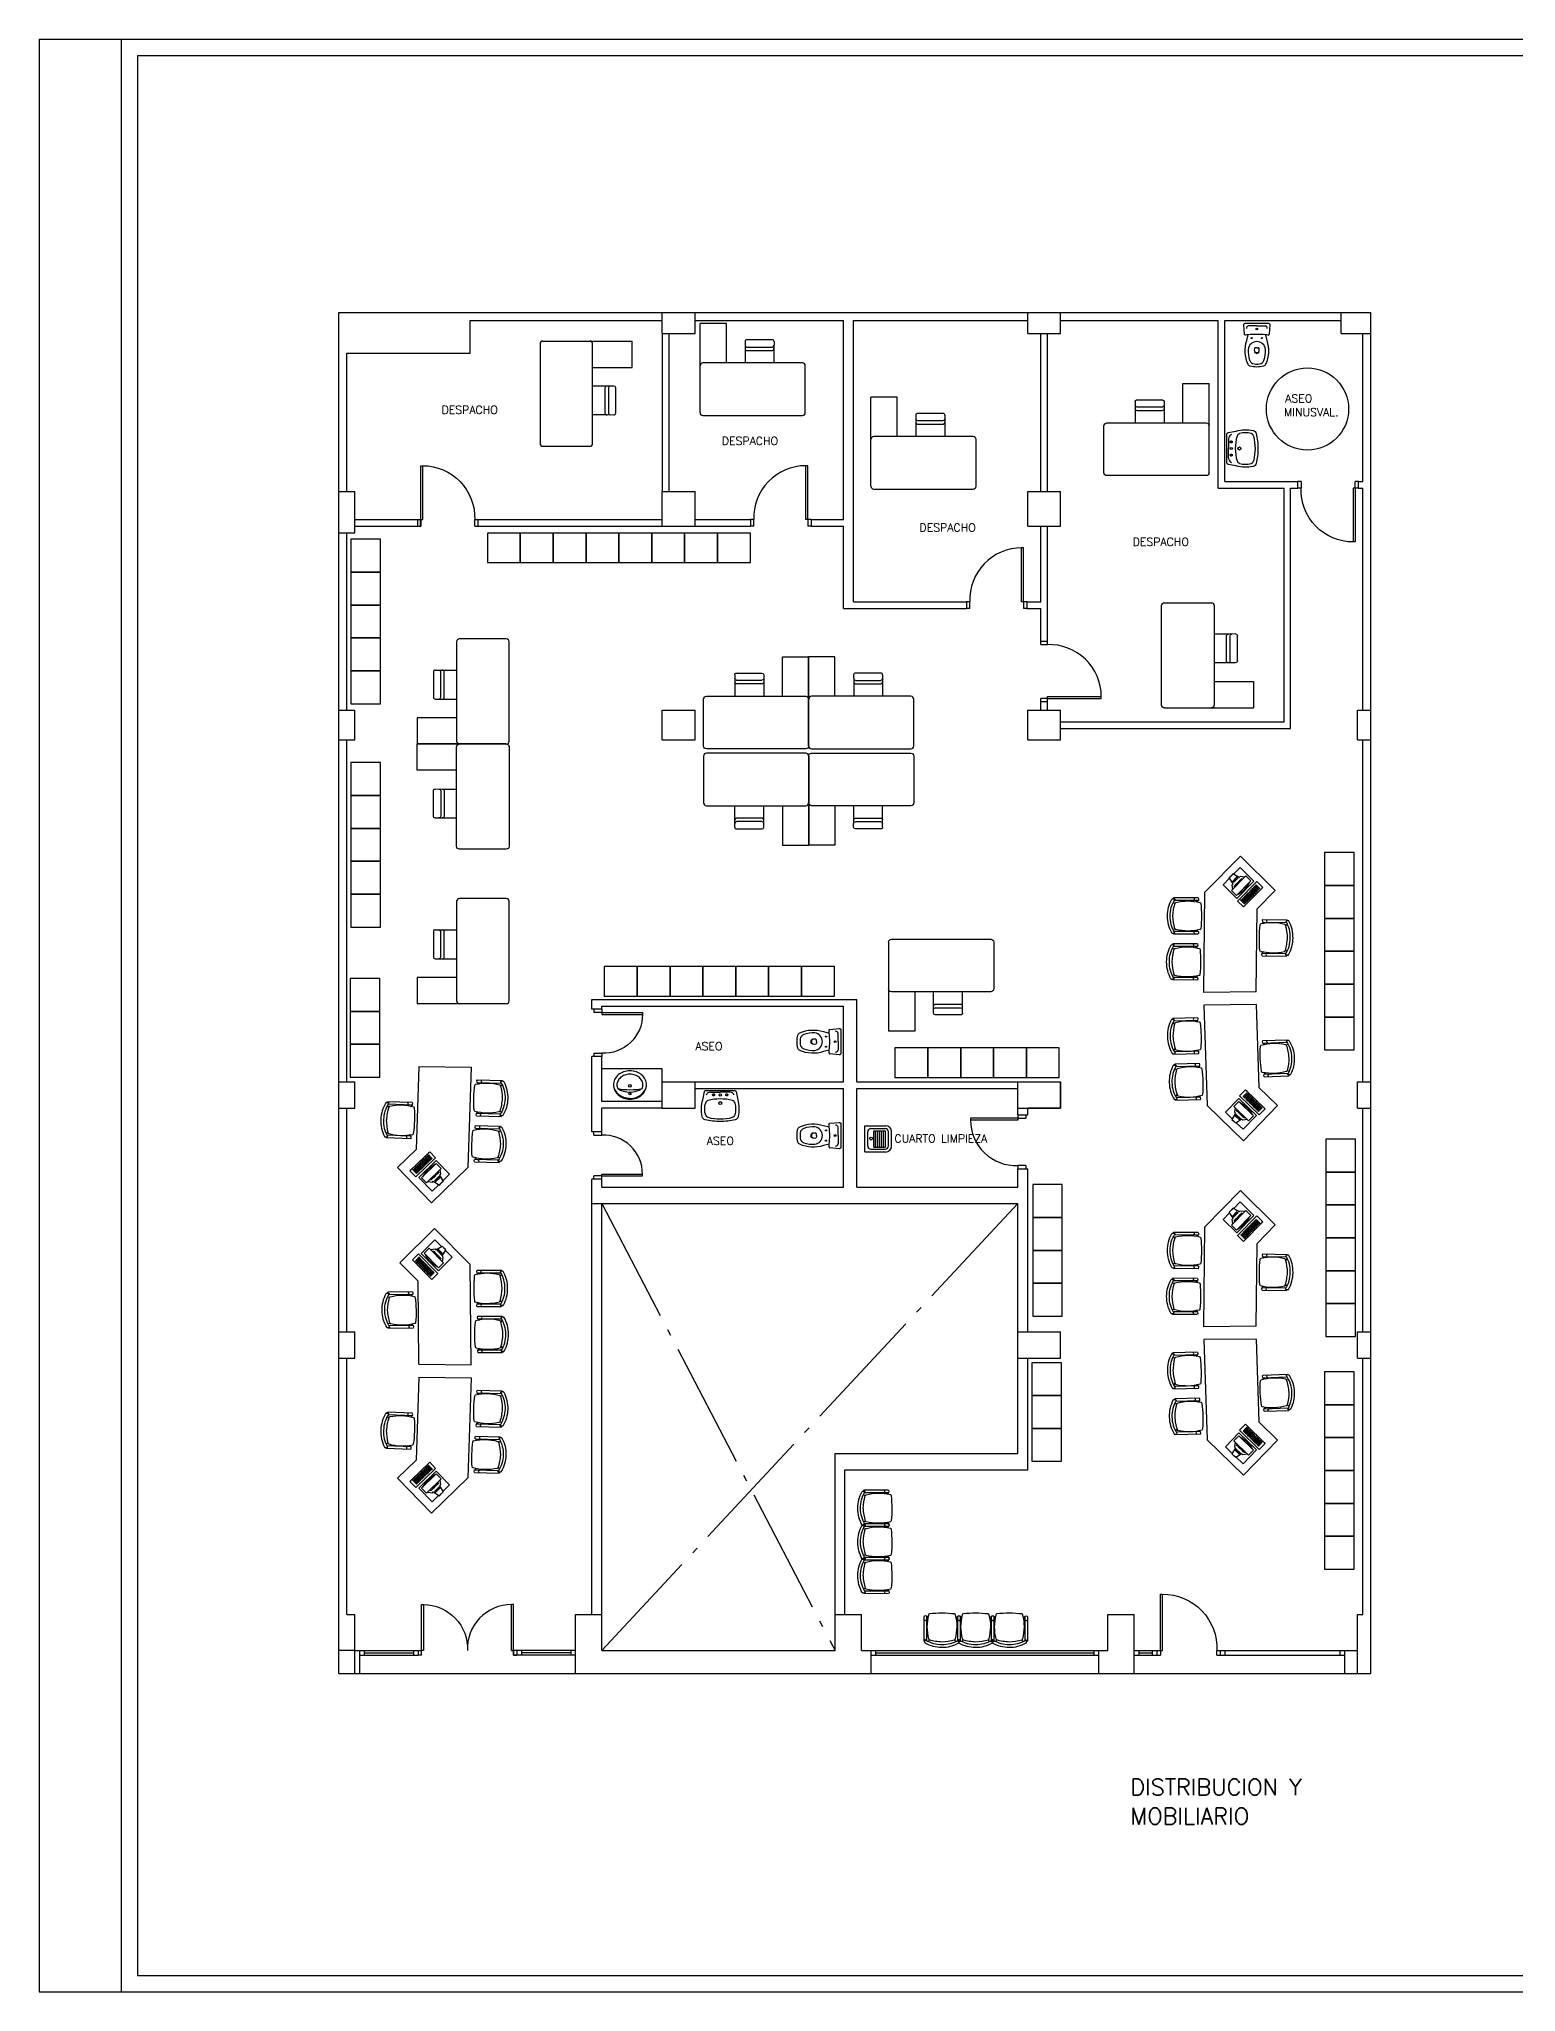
# Model space of a CAD drawing. Extents: x 131 to 495, y 66 to 228.
# Drawn here: x 131.38 to 153.85, y 65.85 to 95.55 of the extents above; entities that cross this region are included whole.
import ezdxf

# ---------------------------------------------------------------- set-up
doc = ezdxf.new("R2010")
doc.units = 0
doc.linetypes.add('ACAD_ISO04W100', pattern=[30.5, 24, -3, 0.5, -3])
doc.linetypes.add('PUNTOS', pattern=[0.25, 0, -0.25])
doc.layers.get('0').update_dxf_attribs({"linetype": 'CONTINUOUS'})
for name, color, linetype in [('2', 7, 'CONTINUOUS'), ('FORMATO', 7, 'CONTINUOUS'), ('MOB', 4, 'CONTINUOUS'), ('MOBI', 4, 'CONTINUOUS'), ('MOBILIARIO', 4, 'CONTINUOUS'), ('PLANTA', 5, 'CONTINUOUS'), ('SAN', 7, 'CONTINUOUS'), ('TEXTO', 3, 'CONTINUOUS')]:
    doc.layers.add(name, color=color, linetype=linetype)
doc.styles.add('ROMANS', font='romans')

# ---------------------------------------------------------------- blocks, each defined once
blk = doc.blocks.new('SILLA')
for p, q in [((-0.18, -0.046), (-0.182, -0.421)), ((-0.14, -0.046), (-0.142, -0.411)), ((0.331, -0.048), (0.329, -0.414)), ((0.371, -0.049), (0.369, -0.424)), ((-0.168, -0.421), (-0.182, -0.421)), ((-0.169, -0.439), (-0.168, -0.411)), ((0.355, -0.442), (0.355, -0.414)), ((0.355, -0.424), (0.369, -0.424))]:
    blk.add_line(p, q)
for centre, radius, start, end in [((0.083, -1.776), 1.778, 89.5959, 95.7756), ((0.087, -1.776), 1.778, 83.5471, 89.7268), ((-0.159, -0.076), 0.0371, 5.4954, 123.9079), ((-0.162, -0.126), 0.0203, 25.6878, 148.7833), ((0.596, -0.205), 0.73, 165.3137, 194.3743), ((-0.094, -0.024), 0.0175, 95.7699, 165.3079), ((0.285, -0.027), 0.0175, 14.0092, 83.5472), ((-0.406, -0.199), 0.73, 344.9484, 14.009), ((0.35, -0.08), 0.0371, 55.4127, 173.8274), ((0.352, -0.129), 0.0203, 30.5477, 153.6432), ((-0.16, -0.439), 0.00873, 179.6614, 239.8141), ((-0.16, -0.411), 0.00873, 58.1054, 179.6613), ((0.089, -0.011), 0.504, 239.814, 270.4084), ((0.091, -0.008), 0.466, 238.1059, 270.2336), ((-0.095, -0.382), 0.0175, 194.3816, 253.7482), ((-0.088, -0.424), 0.0238, 104.2486, 188.3008), ((0.134, 0.404), 0.836, 253.7414, 267.1817), ((0.062, 0.404), 0.836, 272.141, 285.5814), ((0.1, -0.008), 0.466, 269.0891, 301.2168), ((0.102, -0.011), 0.504, 268.9143, 299.5088), ((0.275, -0.426), 0.0238, 351.018, 75.0702), ((0.282, -0.384), 0.0175, 285.5815, 344.9481), ((0.346, -0.414), 0.00873, 359.6614, 121.2172), ((0.346, -0.442), 0.00873, 299.5087, 359.6614)]:
    blk.add_arc(centre, radius, start, end)
blk = doc.blocks.new('SILLAS')
at = {"layer": 'MOB'}
for p in [(-1.395, 0.049), (-0.883, 0.049), (-0.371, 0.049)]:
    blk.add_blockref('SILLA', p, dxfattribs=at)
blk = doc.blocks.new('MP1')
for p, q in [((-1.869, -0.315), (-0.772, 0.743)), ((-0.772, 0.743), (0, 0.743)), ((-0.498, 0.625), (-0.498, 0.332)), ((-0.355, 0.625), (-0.498, 0.625)), ((-0.379, 0.529), (-0.353, 0.635)), ((-0.353, 0.635), (-0.312, 0.635)), ((-0.272, 0.635), (-0.313, 0.635)), ((-0.246, 0.529), (-0.272, 0.635)), ((-0.127, 0.625), (-0.27, 0.625)), ((-0.127, 0.332), (-0.127, 0.625)), ((0, 0.743), (0, 0)), ((-0.498, 0.332), (-0.127, 0.332)), ((-0.156, 0.472), (-0.469, 0.472)), ((-0.469, 0.472), (-0.469, 0.365)), ((-0.469, 0.365), (-0.156, 0.365)), ((-0.443, 0.472), (-0.399, 0.529)), ((-0.399, 0.529), (-0.379, 0.529)), ((-0.394, 0.482), (-0.394, 0.497)), ((-0.386, 0.482), (-0.386, 0.497)), ((-0.378, 0.482), (-0.378, 0.497)), ((-0.37, 0.482), (-0.37, 0.497)), ((-0.363, 0.559), (-0.263, 0.559)), ((-0.363, 0.551), (-0.263, 0.551)), ((-0.363, 0.544), (-0.263, 0.544)), ((-0.363, 0.536), (-0.263, 0.536)), ((-0.362, 0.482), (-0.362, 0.497)), ((-0.354, 0.482), (-0.354, 0.497)), ((-0.346, 0.482), (-0.346, 0.497)), ((-0.338, 0.482), (-0.338, 0.497)), ((-0.33, 0.482), (-0.33, 0.497)), ((-0.322, 0.482), (-0.322, 0.497)), ((-0.314, 0.482), (-0.314, 0.497)), ((-0.306, 0.482), (-0.306, 0.497)), ((-0.299, 0.482), (-0.299, 0.497)), ((-0.291, 0.482), (-0.291, 0.497)), ((-0.283, 0.482), (-0.283, 0.497)), ((-0.275, 0.482), (-0.275, 0.497)), ((-0.267, 0.482), (-0.267, 0.497)), ((-0.259, 0.482), (-0.259, 0.497)), ((-0.251, 0.482), (-0.251, 0.497)), ((-0.226, 0.529), (-0.246, 0.529)), ((-0.243, 0.482), (-0.243, 0.497)), ((-0.235, 0.482), (-0.235, 0.497)), ((-0.182, 0.472), (-0.226, 0.529)), ((-0.156, 0.365), (-0.156, 0.472)), ((-1.304, -0.875), (-0.396, 0)), ((-0.52, 0.296), (-0.101, 0.296)), ((-0.52, 0.168), (-0.52, 0.296)), ((-0.101, 0.168), (-0.52, 0.168)), ((-0.486, 0.168), (-0.5, 0.168)), ((-0.475, 0.266), (-0.46, 0.266)), ((-0.475, 0.254), (-0.475, 0.266)), ((-0.46, 0.254), (-0.475, 0.254)), ((-0.475, 0.244), (-0.46, 0.244)), ((-0.475, 0.232), (-0.475, 0.244)), ((-0.46, 0.232), (-0.475, 0.232)), ((-0.475, 0.222), (-0.46, 0.222)), ((-0.475, 0.21), (-0.475, 0.222)), ((-0.46, 0.21), (-0.475, 0.21)), ((-0.475, 0.2), (-0.46, 0.2)), ((-0.475, 0.188), (-0.475, 0.2)), ((-0.46, 0.188), (-0.475, 0.188)), ((-0.451, 0.168), (-0.466, 0.168)), ((-0.46, 0.266), (-0.46, 0.254)), ((-0.46, 0.244), (-0.46, 0.232)), ((-0.46, 0.222), (-0.46, 0.21)), ((-0.46, 0.2), (-0.46, 0.188)), ((-0.451, 0.254), (-0.451, 0.266)), ((-0.451, 0.266), (-0.436, 0.266)), ((-0.436, 0.254), (-0.451, 0.254)), ((-0.451, 0.232), (-0.451, 0.244)), ((-0.451, 0.244), (-0.436, 0.244)), ((-0.436, 0.232), (-0.451, 0.232)), ((-0.451, 0.21), (-0.451, 0.222)), ((-0.451, 0.222), (-0.436, 0.222)), ((-0.436, 0.21), (-0.451, 0.21)), ((-0.451, 0.188), (-0.451, 0.2)), ((-0.451, 0.2), (-0.436, 0.2)), ((-0.436, 0.188), (-0.451, 0.188)), ((-0.436, 0.266), (-0.436, 0.254)), ((-0.436, 0.244), (-0.436, 0.232)), ((-0.436, 0.222), (-0.436, 0.21)), ((-0.436, 0.2), (-0.436, 0.188)), ((-0.416, 0.168), (-0.431, 0.168)), ((-0.426, 0.266), (-0.412, 0.266)), ((-0.426, 0.254), (-0.426, 0.266)), ((-0.412, 0.254), (-0.426, 0.254)), ((-0.426, 0.244), (-0.412, 0.244)), ((-0.426, 0.232), (-0.426, 0.244)), ((-0.412, 0.232), (-0.426, 0.232)), ((-0.426, 0.222), (-0.412, 0.222)), ((-0.426, 0.21), (-0.426, 0.222)), ((-0.412, 0.21), (-0.426, 0.21)), ((-0.426, 0.2), (-0.412, 0.2)), ((-0.426, 0.188), (-0.426, 0.2)), ((-0.412, 0.188), (-0.426, 0.188)), ((-0.412, 0.266), (-0.412, 0.254)), ((-0.412, 0.244), (-0.412, 0.232)), ((-0.412, 0.222), (-0.412, 0.21)), ((-0.412, 0.2), (-0.412, 0.188)), ((-0.402, 0.254), (-0.402, 0.266)), ((-0.402, 0.266), (-0.387, 0.266)), ((-0.387, 0.254), (-0.402, 0.254)), ((-0.402, 0.232), (-0.402, 0.244)), ((-0.402, 0.244), (-0.387, 0.244)), ((-0.387, 0.232), (-0.402, 0.232)), ((-0.402, 0.21), (-0.402, 0.222)), ((-0.402, 0.222), (-0.387, 0.222)), ((-0.387, 0.21), (-0.402, 0.21)), ((-0.402, 0.188), (-0.402, 0.2)), ((-0.402, 0.2), (-0.387, 0.2)), ((-0.387, 0.188), (-0.402, 0.188)), ((-0.381, 0.168), (-0.396, 0.168)), ((0, 0), (-0.396, 0)), ((-0.387, 0.266), (-0.387, 0.254)), ((-0.387, 0.244), (-0.387, 0.232)), ((-0.387, 0.222), (-0.387, 0.21)), ((-0.387, 0.2), (-0.387, 0.188)), ((-0.378, 0.254), (-0.378, 0.266)), ((-0.378, 0.266), (-0.363, 0.266)), ((-0.363, 0.254), (-0.378, 0.254)), ((-0.378, 0.232), (-0.378, 0.244)), ((-0.378, 0.244), (-0.363, 0.244)), ((-0.363, 0.232), (-0.378, 0.232)), ((-0.378, 0.21), (-0.378, 0.222)), ((-0.378, 0.222), (-0.363, 0.222)), ((-0.363, 0.21), (-0.378, 0.21)), ((-0.378, 0.188), (-0.378, 0.2)), ((-0.378, 0.2), (-0.363, 0.2)), ((-0.363, 0.188), (-0.378, 0.188)), ((-0.363, 0.266), (-0.363, 0.254)), ((-0.363, 0.244), (-0.363, 0.232)), ((-0.363, 0.222), (-0.363, 0.21)), ((-0.363, 0.2), (-0.363, 0.188)), ((-0.347, 0.168), (-0.361, 0.168)), ((-0.354, 0.254), (-0.354, 0.266)), ((-0.354, 0.266), (-0.339, 0.266)), ((-0.339, 0.254), (-0.354, 0.254)), ((-0.354, 0.232), (-0.354, 0.244)), ((-0.354, 0.244), (-0.339, 0.244)), ((-0.339, 0.232), (-0.354, 0.232)), ((-0.354, 0.21), (-0.354, 0.222)), ((-0.354, 0.222), (-0.339, 0.222)), ((-0.339, 0.21), (-0.354, 0.21)), ((-0.354, 0.188), (-0.354, 0.2)), ((-0.354, 0.2), (-0.339, 0.2)), ((-0.339, 0.188), (-0.354, 0.188)), ((-0.339, 0.266), (-0.339, 0.254)), ((-0.339, 0.244), (-0.339, 0.232)), ((-0.339, 0.222), (-0.339, 0.21)), ((-0.339, 0.2), (-0.339, 0.188)), ((-0.329, 0.254), (-0.329, 0.266)), ((-0.329, 0.266), (-0.315, 0.266)), ((-0.315, 0.254), (-0.329, 0.254)), ((-0.329, 0.232), (-0.329, 0.244)), ((-0.329, 0.244), (-0.315, 0.244)), ((-0.315, 0.232), (-0.329, 0.232)), ((-0.329, 0.21), (-0.329, 0.222)), ((-0.329, 0.222), (-0.315, 0.222)), ((-0.315, 0.21), (-0.329, 0.21)), ((-0.329, 0.188), (-0.329, 0.2)), ((-0.329, 0.2), (-0.315, 0.2)), ((-0.315, 0.188), (-0.329, 0.188)), ((-0.312, 0.168), (-0.327, 0.168)), ((-0.315, 0.266), (-0.315, 0.254)), ((-0.315, 0.244), (-0.315, 0.232)), ((-0.315, 0.222), (-0.315, 0.21)), ((-0.315, 0.2), (-0.315, 0.188)), ((-0.305, 0.254), (-0.305, 0.266)), ((-0.305, 0.266), (-0.291, 0.266)), ((-0.291, 0.254), (-0.305, 0.254)), ((-0.305, 0.232), (-0.305, 0.244)), ((-0.305, 0.244), (-0.291, 0.244)), ((-0.291, 0.232), (-0.305, 0.232)), ((-0.305, 0.21), (-0.305, 0.222)), ((-0.305, 0.222), (-0.291, 0.222)), ((-0.291, 0.21), (-0.305, 0.21)), ((-0.305, 0.188), (-0.305, 0.2)), ((-0.305, 0.2), (-0.291, 0.2)), ((-0.291, 0.188), (-0.305, 0.188)), ((-0.277, 0.168), (-0.292, 0.168)), ((-0.291, 0.266), (-0.291, 0.254)), ((-0.291, 0.244), (-0.291, 0.232)), ((-0.291, 0.222), (-0.291, 0.21)), ((-0.291, 0.2), (-0.291, 0.188)), ((-0.281, 0.266), (-0.266, 0.266)), ((-0.281, 0.254), (-0.281, 0.266)), ((-0.266, 0.254), (-0.281, 0.254)), ((-0.281, 0.244), (-0.266, 0.244)), ((-0.281, 0.232), (-0.281, 0.244)), ((-0.266, 0.232), (-0.281, 0.232)), ((-0.281, 0.222), (-0.266, 0.222)), ((-0.281, 0.21), (-0.281, 0.222)), ((-0.266, 0.21), (-0.281, 0.21)), ((-0.281, 0.2), (-0.266, 0.2)), ((-0.281, 0.188), (-0.281, 0.2)), ((-0.266, 0.188), (-0.281, 0.188)), ((-0.266, 0.266), (-0.266, 0.254)), ((-0.266, 0.244), (-0.266, 0.232)), ((-0.266, 0.222), (-0.266, 0.21)), ((-0.266, 0.2), (-0.266, 0.188)), ((-0.257, 0.254), (-0.257, 0.266)), ((-0.257, 0.266), (-0.242, 0.266)), ((-0.242, 0.254), (-0.257, 0.254)), ((-0.257, 0.232), (-0.257, 0.244)), ((-0.257, 0.244), (-0.242, 0.244)), ((-0.242, 0.232), (-0.257, 0.232)), ((-0.257, 0.21), (-0.257, 0.222)), ((-0.257, 0.222), (-0.242, 0.222)), ((-0.242, 0.21), (-0.257, 0.21)), ((-0.257, 0.188), (-0.257, 0.2)), ((-0.257, 0.2), (-0.242, 0.2)), ((-0.242, 0.188), (-0.257, 0.188)), ((-0.242, 0.168), (-0.257, 0.168)), ((-0.242, 0.266), (-0.242, 0.254)), ((-0.242, 0.244), (-0.242, 0.232)), ((-0.242, 0.222), (-0.242, 0.21)), ((-0.242, 0.2), (-0.242, 0.188)), ((-0.233, 0.254), (-0.233, 0.266)), ((-0.233, 0.266), (-0.218, 0.266)), ((-0.218, 0.254), (-0.233, 0.254)), ((-0.233, 0.232), (-0.233, 0.244)), ((-0.233, 0.244), (-0.218, 0.244)), ((-0.218, 0.232), (-0.233, 0.232)), ((-0.233, 0.21), (-0.233, 0.222)), ((-0.233, 0.222), (-0.218, 0.222)), ((-0.218, 0.21), (-0.233, 0.21)), ((-0.233, 0.188), (-0.233, 0.2)), ((-0.233, 0.2), (-0.218, 0.2)), ((-0.218, 0.188), (-0.233, 0.188)), ((-0.208, 0.168), (-0.222, 0.168)), ((-0.218, 0.266), (-0.218, 0.254)), ((-0.218, 0.244), (-0.218, 0.232)), ((-0.218, 0.222), (-0.218, 0.21)), ((-0.218, 0.2), (-0.218, 0.188)), ((-0.208, 0.266), (-0.194, 0.266)), ((-0.208, 0.254), (-0.208, 0.266)), ((-0.194, 0.254), (-0.208, 0.254)), ((-0.208, 0.244), (-0.194, 0.244)), ((-0.208, 0.232), (-0.208, 0.244)), ((-0.194, 0.232), (-0.208, 0.232)), ((-0.208, 0.222), (-0.194, 0.222)), ((-0.208, 0.21), (-0.208, 0.222)), ((-0.194, 0.21), (-0.208, 0.21)), ((-0.208, 0.2), (-0.194, 0.2)), ((-0.208, 0.188), (-0.208, 0.2)), ((-0.194, 0.188), (-0.208, 0.188)), ((-0.194, 0.266), (-0.194, 0.254)), ((-0.194, 0.244), (-0.194, 0.232)), ((-0.194, 0.222), (-0.194, 0.21)), ((-0.194, 0.2), (-0.194, 0.188)), ((-0.173, 0.168), (-0.188, 0.168)), ((-0.184, 0.254), (-0.184, 0.266)), ((-0.184, 0.266), (-0.169, 0.266)), ((-0.169, 0.254), (-0.184, 0.254)), ((-0.184, 0.232), (-0.184, 0.244)), ((-0.184, 0.244), (-0.169, 0.244)), ((-0.169, 0.232), (-0.184, 0.232)), ((-0.184, 0.21), (-0.184, 0.222)), ((-0.184, 0.222), (-0.169, 0.222)), ((-0.169, 0.21), (-0.184, 0.21)), ((-0.184, 0.188), (-0.184, 0.2)), ((-0.184, 0.2), (-0.169, 0.2)), ((-0.169, 0.188), (-0.184, 0.188)), ((-0.169, 0.266), (-0.169, 0.254)), ((-0.169, 0.244), (-0.169, 0.232)), ((-0.169, 0.222), (-0.169, 0.21)), ((-0.169, 0.2), (-0.169, 0.188)), ((-0.16, 0.254), (-0.16, 0.266)), ((-0.16, 0.266), (-0.145, 0.266)), ((-0.145, 0.254), (-0.16, 0.254)), ((-0.16, 0.232), (-0.16, 0.244)), ((-0.16, 0.244), (-0.145, 0.244)), ((-0.145, 0.232), (-0.16, 0.232)), ((-0.16, 0.21), (-0.16, 0.222)), ((-0.16, 0.222), (-0.145, 0.222)), ((-0.145, 0.21), (-0.16, 0.21)), ((-0.16, 0.188), (-0.16, 0.2)), ((-0.16, 0.2), (-0.145, 0.2)), ((-0.145, 0.188), (-0.16, 0.188)), ((-0.138, 0.168), (-0.153, 0.168)), ((-0.145, 0.266), (-0.145, 0.254)), ((-0.145, 0.244), (-0.145, 0.232)), ((-0.145, 0.222), (-0.145, 0.21)), ((-0.145, 0.2), (-0.145, 0.188)), ((-0.104, 0.168), (-0.118, 0.168)), ((-0.104, 0.185), (-0.104, 0.173)), ((-0.101, 0.296), (-0.101, 0.168)), ((-1.304, -0.875), (-1.869, -0.315))]:
    blk.add_line(p, q)
blk.add_arc((-0.314, 0.792), 0.448, 252.5476, 287.6988)
at = {"xscale": -1, "rotation": 223.9614049171951}
for p in [(-1.137, 0.461), (-1.643, -0.02)]:
    blk.add_blockref('SILLA', p, dxfattribs=at)
at = {"rotation": 43.96140491719478}
blk.add_blockref('SILLA', (-0.752, -0.395), dxfattribs=at)
blk = doc.blocks.new('MESAS')
at = {"layer": 'MOB', "rotation": 90}
blk.add_blockref('MP1', (0.743, 0), dxfattribs=at)
blk = doc.blocks.new('MESA1')
at = {"layer": 'MOBI', "linetype": 'BYBLOCK'}
for p, q in [((-0.475, 1.081), (-0.475, 0.369)), ((1.081, 1.125), (-0.431, 1.125)), ((1.125, 1.081), (1.125, -0.275)), ((-0.431, 0.325), (1.081, 0.325)), ((0.001, 0.105), (0.001, 0.325)), ((0.44, 0.105), (0.44, 0.325)), ((0.725, 0.325), (0.725, -0.275)), ((0, 0), (0.001, 0.105)), ((0.413, 0.083), (0.028, 0.083)), ((0.407, 0.138), (0.034, 0.138)), ((0.441, 0), (0.44, 0.105)), ((0.025, -0.027), (0.413, -0.027)), ((0.725, -0.275), (1.125, -0.275))]:
    blk.add_line(p, q, dxfattribs=at)
for centre, radius, start, end in [((-0.431, 1.081), 0.044, 90, 180), ((1.081, 1.081), 0.044, 360, 90), ((-0.431, 0.369), 0.044, 180, 270), ((1.081, 0.369), 0.044, 270, 0), ((0.034, 0.105), 0.033, 90, 179.4747), ((0.028, 0.055), 0.0275, 90.0433, 180.0433), ((0.407, 0.105), 0.033, 0.5686, 90), ((0.413, 0.055), 0.0275, 0, 90), ((0.413, 0), 0.0275, 270, 0), ((0.027, 0), 0.0275, 180.0433, 270.0433)]:
    blk.add_arc(centre, radius, start, end, dxfattribs=at)
blk = doc.blocks.new('012114')
for p, q in [((0, -0.041), (-0.126, -0.041)), ((0, -0.041), (0.126, -0.041)), ((0, -0.372), (-0.025, -0.372)), ((0, -0.372), (0.025, -0.372))]:
    blk.add_line(p, q)
blk.add_lwpolyline([(0.17, -0.179, 0.006856), (0.131, -0.175), (0.152, -0.264, -0.190618), (0.133, -0.625, -0.225225), (0.1, -0.652, -0.063558), (0, -0.665, -0.063558), (-0.1, -0.652, -0.225225), (-0.133, -0.625, -0.190618), (-0.152, -0.264), (-0.131, -0.175, 0.006856), (-0.17, -0.179, -0.425204), (-0.187, -0.165), (-0.2, -0.024, -0.440217), (-0.179, 0), (0, 0), (0.179, 0, -0.440217), (0.2, -0.024), (0.187, -0.165)], format="xyb")
for centre, radius in [((-0.078, -0.225), 0.008), ((0, -0.087), 0.0125), ((0.078, -0.225), 0.008)]:
    blk.add_circle(centre, radius)
for centre, radius, start, end in [((-0.122, -0.078), 0.0372, 96.0407, 181.7016), ((0, -0.412), 0.133, 6.8934, 173.1066), ((0, -1.582), 1.413, 90, 95.3323), ((0, -1.582), 1.413, 84.6677, 90), ((0.122, -0.078), 0.0372, 358.2984, 83.9593), ((0.172, -0.164), 0.015, 263.0963, 355.2379), ((0.314, -0.419), 0.447, 176.9791, 198.8669), ((-0.033, -0.538), 0.08, 198.8669, 263.0722), ((0.087, -0.406), 0.125, 168.5881, 191.4119), ((0, -0.408), 0.0386, 195.7788, 344.2212), ((-0.025, -0.382), 0.01, 90, 180), ((0, -0.422), 0.0366, 195.2314, 344.7686), ((0.025, -0.382), 0.01, 0, 90), ((-0.087, -0.406), 0.125, 348.5881, 11.4119), ((0.033, -0.538), 0.08, 276.9278, 341.1331), ((-0.314, -0.419), 0.447, 341.1331, 3.0209), ((0, -0.268), 0.352, 263.0722, 270), ((0, -0.268), 0.352, 270, 276.9278)]:
    blk.add_arc(centre, radius, start, end)
blk = doc.blocks.new('012102')
for p in [(-0.148, -0.025), (0.148, -0.025)]:
    blk.add_line(p, (0, -0.025))
blk.add_lwpolyline([(0.221, 0, -0.356176), (0.241, -0.016), (0.266, -0.14, -0.119815), (0.273, -0.396, -0.294219), (0.228, -0.444, -0.064372), (0, -0.47, -0.064372), (-0.228, -0.444, -0.294219), (-0.273, -0.396, -0.119815), (-0.266, -0.14), (-0.241, -0.016, -0.356176), (-0.221, 0), (0, 0)], format="xyb", close=True)
at = {"linetype": 'PUNTOS'}
for centre in [(-0.1, -0.065), (0.1, -0.065)]:
    blk.add_circle(centre, 0.015, dxfattribs=at)
for centre, radius in [((0, -0.19), 0.023), ((0, -0.065), 0.0175)]:
    blk.add_circle(centre, radius)
for centre, radius, start, end in [((0.04, -0.279), 0.28, 161.6517, 198.3483), ((-0.169, -0.21), 0.06, 106.3491, 161.6517), ((-0.151, -0.092), 0.067, 87.0352, 159.0483), ((-0.007, -0.761), 0.634, 89.3416, 106.3491), ((0.007, -0.761), 0.634, 73.6509, 90.6584), ((0.151, -0.092), 0.067, 20.9517, 92.9648), ((0.169, -0.21), 0.06, 18.3483, 73.6509), ((-0.04, -0.279), 0.28, 341.6517, 18.3483), ((-0.169, -0.349), 0.06, 198.3483, 253.6509), ((-0.007, 0.202), 0.634, 253.6509, 270.6584), ((0.007, 0.202), 0.634, 269.3416, 286.3491), ((0.169, -0.349), 0.06, 286.3491, 341.6517)]:
    blk.add_arc(centre, radius, start, end)
blk = doc.blocks.new('012314')
blk.add_lwpolyline([(-0.28, -0.24, 0.113017), (-0.259, -0.33, 0.103369), (-0.198, -0.41, 0.092126), (-0.109, -0.461, 0.085497), (0, -0.48, 0.085497), (0.109, -0.461, 0.092126), (0.198, -0.41, 0.103369), (0.259, -0.33, 0.113017), (0.28, -0.24, 0.113017), (0.259, -0.15, 0.103369), (0.198, -0.07, 0.092126), (0.109, -0.019, 0.085497), (0, 0, 0.085497), (-0.109, -0.019, 0.092126), (-0.198, -0.07, 0.103369), (-0.259, -0.15, 0.113017)], format="xyb", close=True)
for points in [[(-0.22, -0.24, 0.113017), (-0.205, -0.304, 0.103369), (-0.159, -0.364, 0.092126), (-0.089, -0.405, 0.085497), (0, -0.42, 0.085497), (0.089, -0.405, 0.092126), (0.159, -0.364, 0.103369), (0.205, -0.304, 0.113017), (0.22, -0.24, 0.105724), (0.207, -0.18, 0.103369)], [(-0.207, -0.18, 0.105724), (-0.22, -0.24, 0.113017)], [(0, -0.01, 0.085497), (-0.106, -0.028, 0.088222), (-0.188, -0.075, 0.098942)], [(0, -0.01, -0.085497), (0.106, -0.028, -0.088222), (0.188, -0.075, -0.098942)]]:
    blk.add_lwpolyline(points, format="xyb")
for centre, radius in [((0, -0.223), 0.0225), ((0, -0.09), 0.0175)]:
    blk.add_circle(centre, radius)
for centre, radius, start, end in [((-0.029, -0.276), 0.256, 128.4812, 167.4912), ((0, -0.508), 0.388, 57.6961, 122.3039), ((0, -1.187), 1.028, 78.3757, 101.6243), ((0.029, -0.276), 0.256, 12.5088, 51.5188)]:
    blk.add_arc(centre, radius, start, end)
blk = doc.blocks.new('012311')
for p, q in [((-0.2, 0), (0.2, 0)), ((-0.2, 0), (-0.2, -0.317)), ((0.2, 0), (0.2, -0.317)), ((-0.155, -0.095), (-0.155, -0.312)), ((-0.126, -0.136), (-0.126, -0.316)), ((-0.126, -0.136), (0.124, -0.136)), ((-0.126, -0.166), (0.124, -0.166)), ((-0.126, -0.196), (0.124, -0.196)), ((-0.126, -0.226), (0.124, -0.226)), ((-0.126, -0.256), (0.124, -0.256)), ((-0.126, -0.286), (0.124, -0.286)), ((-0.105, -0.045), (0.105, -0.045)), ((0.124, -0.136), (0.124, -0.316)), ((0.155, -0.095), (0.155, -0.312)), ((-0.126, -0.316), (0.124, -0.316)), ((-0.11, -0.407), (0.11, -0.407)), ((-0.105, -0.362), (0.105, -0.362))]:
    blk.add_line(p, q)
blk.add_circle((0.003, -0.098), 0.0213)
for centre, radius, start, end in [((-0.105, -0.095), 0.0501, 90, 180), ((0.105, -0.095), 0.0501, 0, 90), ((-0.11, -0.317), 0.0902, 180, 270), ((-0.105, -0.312), 0.0501, 180, 270), ((0.105, -0.312), 0.0501, 270, 0), ((0.11, -0.317), 0.0902, 270, 0)]:
    blk.add_arc(centre, radius, start, end)

msp = doc.modelspace()

# ---------------------------------------------------------------- linework, layer by layer
for p, q in [((136.258, 71.046), (137.151, 71.046)), ((136.328, 71.046), (136.328, 70.976)), ((136.328, 71.011), (137.081, 71.011)), ((137.081, 71.046), (137.081, 70.976)), ((137.151, 71.046), (137.151, 70.976)), ((137.201, 70.976), (137.201, 71.046)), ((138.601, 70.976), (138.601, 71.046)), ((138.651, 71.046), (138.651, 70.976)), ((139.544, 71.046), (138.651, 71.046)), ((138.721, 71.046), (138.721, 70.976)), ((139.474, 71.011), (138.721, 71.011)), ((139.474, 71.046), (139.474, 70.976)), ((144.039, 71.046), (147.499, 71.046)), ((144.109, 71.046), (144.109, 70.976)), ((144.109, 71.011), (147.429, 71.011)), ((147.429, 71.046), (147.429, 70.976)), ((148.044, 71.046), (148.394, 71.046)), ((148.044, 71.046), (148.394, 71.046)), ((148.114, 71.046), (148.114, 70.976)), ((148.114, 71.011), (148.324, 71.011)), ((148.324, 70.976), (148.324, 71.046)), ((148.394, 70.976), (148.394, 71.046)), ((149.354, 71.046), (151.244, 71.046)), ((149.354, 71.046), (149.354, 70.976)), ((149.424, 71.046), (149.424, 70.976)), ((151.174, 71.046), (151.174, 70.976)), ((136.258, 70.976), (137.151, 70.976)), ((136.258, 70.696), (139.544, 70.696)), ((137.201, 70.976), (137.151, 70.976)), ((138.601, 70.976), (138.651, 70.976)), ((139.544, 70.976), (138.651, 70.976)), ((144.039, 70.976), (147.499, 70.976)), ((144.039, 70.696), (147.499, 70.696)), ((148.044, 70.976), (148.394, 70.976)), ((148.044, 70.696), (151.244, 70.696)), ((148.394, 70.976), (148.394, 70.976)), ((149.354, 70.976), (151.244, 70.976))]:
    msp.add_line(p, q)
at = {"layer": '2'}
for p, q in [((137.221, 88.246), (137.221, 89.066)), ((143.048, 88.246), (143.048, 89.066)), ((150.585, 88.826), (150.535, 88.826)), ((150.585, 88.826), (150.585, 88.726)), ((151.405, 88.726), (151.405, 88.826)), ((151.455, 88.826), (151.405, 88.826)), ((151.405, 88.726), (151.375, 88.726)), ((151.375, 88.726), (151.375, 87.906)), ((137.191, 88.246), (137.191, 88.146)), ((137.191, 88.246), (137.221, 88.246)), ((138.011, 88.146), (138.011, 88.246)), ((142.208, 88.246), (142.208, 88.146)), ((142.258, 88.146), (142.258, 88.246)), ((143.078, 88.246), (143.048, 88.246)), ((143.078, 88.246), (143.078, 88.146)), ((143.128, 88.246), (143.128, 88.146)), ((137.141, 88.146), (137.191, 88.146)), ((138.011, 88.146), (138.061, 88.146)), ((142.258, 88.146), (142.208, 88.146)), ((143.128, 88.146), (143.078, 88.146)), ((146.332, 86.996), (146.332, 87.816)), ((145.542, 86.896), (145.492, 86.896)), ((145.542, 86.896), (145.542, 86.996)), ((146.362, 86.996), (146.332, 86.996)), ((146.362, 86.996), (146.362, 86.896)), ((146.412, 86.896), (146.362, 86.896)), ((146.624, 86.345), (146.624, 86.395)), ((146.624, 86.345), (146.724, 86.345)), ((146.724, 85.525), (146.724, 85.555)), ((146.724, 85.555), (147.544, 85.555)), ((146.724, 85.525), (146.624, 85.525)), ((146.624, 85.475), (146.624, 85.525)), ((139.824, 80.801), (139.824, 80.751)), ((139.944, 80.751), (139.824, 80.751)), ((139.944, 80.751), (139.944, 80.721)), ((139.944, 80.721), (140.564, 80.721)), ((139.824, 80.131), (139.944, 80.131)), ((139.824, 80.131), (139.824, 80.081)), ((146.274, 79.113), (145.554, 79.113)), ((146.274, 79.143), (146.394, 79.143)), ((146.274, 79.143), (146.274, 79.113)), ((146.394, 79.193), (146.394, 79.143)), ((139.824, 78.884), (139.824, 78.934)), ((139.824, 78.884), (139.944, 78.884)), ((146.394, 78.423), (146.274, 78.423)), ((146.394, 78.423), (146.394, 78.373)), ((139.944, 78.264), (139.824, 78.264)), ((139.824, 78.214), (139.824, 78.264)), ((139.944, 78.264), (139.944, 78.294)), ((139.944, 78.294), (140.564, 78.294)), ((148.474, 71.046), (148.474, 71.906)), ((137.231, 71.746), (137.231, 71.046)), ((138.571, 71.046), (138.571, 71.746)), ((137.231, 71.046), (137.201, 71.046)), ((138.601, 71.046), (138.571, 71.046)), ((138.571, 71.046), (138.601, 71.046)), ((138.601, 71.046), (138.601, 70.976)), ((148.444, 71.046), (148.444, 70.976)), ((148.444, 71.046), (148.474, 71.046)), ((149.304, 70.976), (149.304, 71.046)), ((138.651, 70.976), (138.601, 70.976)), ((148.394, 70.976), (148.444, 70.976)), ((149.304, 70.976), (149.354, 70.976))]:
    msp.add_line(p, q, dxfattribs=at)
for points in [[(137.141, 88.246), (137.191, 88.246), (137.191, 89.066), (137.221, 89.066, -0.42517), (138.011, 88.246), (138.061, 88.246)], [(143.128, 88.246), (143.078, 88.246), (143.078, 89.066), (143.048, 89.066, 0.42517), (142.258, 88.246), (142.208, 88.246)], [(151.455, 88.726), (151.405, 88.726), (151.405, 87.906), (151.375, 87.906, -0.42517), (150.585, 88.726), (150.535, 88.726)], [(146.412, 86.996), (146.362, 86.996), (146.362, 87.816), (146.332, 87.816, 0.42517), (145.542, 86.996), (145.492, 86.996)], [(146.724, 85.475), (146.724, 85.525), (147.544, 85.525), (147.544, 85.555, 0.42517), (146.724, 86.345), (146.724, 86.395)], [(139.944, 80.801), (139.944, 80.751), (140.564, 80.751), (140.564, 80.721, -0.42881), (139.944, 80.131), (139.944, 80.081)], [(146.274, 79.193), (146.274, 79.143), (145.554, 79.143), (145.554, 79.113, 0.426731), (146.274, 78.423), (146.274, 78.373)], [(139.944, 78.214), (139.944, 78.264), (140.564, 78.264), (140.564, 78.294, 0.42881), (139.944, 78.884), (139.944, 78.934)], [(148.394, 71.046), (148.444, 71.046), (148.444, 71.906), (148.474, 71.906, -0.42465), (149.304, 71.046), (149.354, 71.046)], [(137.151, 71.046), (137.201, 71.046), (137.201, 71.746), (137.231, 71.746, -0.427098), (137.901, 71.046)], [(138.651, 71.046), (138.601, 71.046), (138.601, 71.746), (138.571, 71.746, 0.427098), (137.901, 71.046)]]:
    msp.add_lwpolyline(points, format="xyb", dxfattribs=at)
msp.add_circle((150.681, 89.928), 0.625, dxfattribs=at)
at = {"layer": 'FORMATO', "color": 4}
for p, q in [((131.383, 95.555), (180.066, 95.555)), ((131.383, 95.555), (131.383, 65.855)), ((132.633, 95.555), (132.633, 65.855)), ((131.383, 65.855), (180.066, 65.855))]:
    msp.add_line(p, q, dxfattribs=at)
at = {"layer": 'FORMATO', "color": 6}
for p, q in [((132.883, 95.305), (179.816, 95.305)), ((132.883, 95.305), (132.883, 66.105)), ((132.883, 66.105), (179.816, 66.105))]:
    msp.add_line(p, q, dxfattribs=at)
at = {"layer": 'MOBILIARIO'}
for points in [[(136.129, 87.447), (136.579, 87.447), (136.579, 87.947), (136.129, 87.947)], [(138.705, 87.592), (138.705, 88.042), (138.205, 88.042), (138.205, 87.592)], [(139.205, 87.592), (139.205, 88.042), (138.705, 88.042), (138.705, 87.592)], [(139.205, 87.592), (139.205, 88.042), (138.705, 88.042), (138.705, 87.592)], [(139.705, 87.592), (139.705, 88.042), (139.205, 88.042), (139.205, 87.592)], [(140.205, 87.592), (140.205, 88.042), (139.705, 88.042), (139.705, 87.592)], [(140.705, 87.592), (140.705, 88.042), (140.205, 88.042), (140.205, 87.592)], [(140.705, 87.592), (140.705, 88.042), (140.205, 88.042), (140.205, 87.592)], [(141.205, 87.592), (141.205, 88.042), (140.705, 88.042), (140.705, 87.592)], [(141.705, 87.592), (141.705, 88.042), (141.205, 88.042), (141.205, 87.592)], [(142.205, 87.592), (142.205, 88.042), (141.705, 88.042), (141.705, 87.592)], [(136.129, 86.947), (136.579, 86.947), (136.579, 87.447), (136.129, 87.447)], [(136.129, 86.947), (136.579, 86.947), (136.579, 87.447), (136.129, 87.447)], [(136.129, 86.447), (136.579, 86.447), (136.579, 86.947), (136.129, 86.947)], [(136.129, 85.947), (136.579, 85.947), (136.579, 86.447), (136.129, 86.447)], [(136.129, 85.447), (136.579, 85.447), (136.579, 85.947), (136.129, 85.947)], [(136.129, 85.447), (136.579, 85.447), (136.579, 85.947), (136.129, 85.947)], [(136.129, 84.05), (136.579, 84.05), (136.579, 84.55), (136.129, 84.55)], [(136.129, 83.55), (136.579, 83.55), (136.579, 84.05), (136.129, 84.05)], [(136.129, 83.55), (136.579, 83.55), (136.579, 84.05), (136.129, 84.05)], [(136.129, 83.05), (136.579, 83.05), (136.579, 83.55), (136.129, 83.55)], [(150.94, 82.682), (151.39, 82.682), (151.39, 83.182), (150.94, 83.182)], [(136.129, 82.55), (136.579, 82.55), (136.579, 83.05), (136.129, 83.05)], [(150.94, 82.182), (151.39, 82.182), (151.39, 82.682), (150.94, 82.682)], [(150.94, 82.182), (151.39, 82.182), (151.39, 82.682), (150.94, 82.682)], [(136.129, 82.05), (136.579, 82.05), (136.579, 82.55), (136.129, 82.55)], [(136.129, 82.05), (136.579, 82.05), (136.579, 82.55), (136.129, 82.55)], [(150.94, 81.682), (151.39, 81.682), (151.39, 82.182), (150.94, 82.182)], [(150.94, 81.182), (151.39, 81.182), (151.39, 81.682), (150.94, 81.682)], [(140.483, 80.999), (140.483, 81.449), (139.983, 81.449), (139.983, 80.999)], [(140.983, 80.999), (140.983, 81.449), (140.483, 81.449), (140.483, 80.999)], [(140.983, 80.999), (140.983, 81.449), (140.483, 81.449), (140.483, 80.999)], [(141.483, 80.999), (141.483, 81.449), (140.983, 81.449), (140.983, 80.999)], [(141.983, 80.999), (141.983, 81.449), (141.483, 81.449), (141.483, 80.999)], [(142.483, 80.999), (142.483, 81.449), (141.983, 81.449), (141.983, 80.999)], [(142.483, 80.999), (142.483, 81.449), (141.983, 81.449), (141.983, 80.999)], [(142.983, 80.999), (142.983, 81.449), (142.483, 81.449), (142.483, 80.999)], [(143.483, 80.999), (143.483, 81.449), (142.983, 81.449), (142.983, 80.999)], [(136.117, 80.768), (136.567, 80.768), (136.567, 81.268), (136.117, 81.268)], [(150.94, 80.682), (151.39, 80.682), (151.39, 81.182), (150.94, 81.182)], [(150.94, 80.682), (151.39, 80.682), (151.39, 81.182), (150.94, 81.182)], [(136.117, 80.268), (136.567, 80.268), (136.567, 80.768), (136.117, 80.768)], [(150.94, 80.182), (151.39, 80.182), (151.39, 80.682), (150.94, 80.682)], [(136.117, 79.768), (136.567, 79.768), (136.567, 80.268), (136.117, 80.268)], [(144.905, 79.762), (144.905, 80.212), (144.405, 80.212), (144.405, 79.762)], [(144.905, 79.762), (144.905, 80.212), (144.405, 80.212), (144.405, 79.762)], [(145.405, 79.762), (145.405, 80.212), (144.905, 80.212), (144.905, 79.762)], [(145.905, 79.762), (145.905, 80.212), (145.405, 80.212), (145.405, 79.762)], [(146.405, 79.762), (146.405, 80.212), (145.905, 80.212), (145.905, 79.762)], [(146.405, 79.762), (146.405, 80.212), (145.905, 80.212), (145.905, 79.762)], [(146.905, 79.762), (146.905, 80.212), (146.405, 80.212), (146.405, 79.762)], [(150.96, 78.324), (151.41, 78.324), (151.41, 78.824), (150.96, 78.824)], [(146.5, 77.633), (146.95, 77.633), (146.95, 78.133), (146.5, 78.133)], [(150.96, 77.824), (151.41, 77.824), (151.41, 78.324), (150.96, 78.324)], [(150.96, 77.824), (151.41, 77.824), (151.41, 78.324), (150.96, 78.324)], [(150.96, 77.324), (151.41, 77.324), (151.41, 77.824), (150.96, 77.824)], [(146.5, 77.133), (146.95, 77.133), (146.95, 77.633), (146.5, 77.633)], [(146.5, 77.133), (146.95, 77.133), (146.95, 77.633), (146.5, 77.633)], [(150.96, 76.824), (151.41, 76.824), (151.41, 77.324), (150.96, 77.324)], [(146.5, 76.633), (146.95, 76.633), (146.95, 77.133), (146.5, 77.133)], [(146.5, 76.133), (146.95, 76.133), (146.95, 76.633), (146.5, 76.633)], [(150.96, 76.324), (151.41, 76.324), (151.41, 76.824), (150.96, 76.824)], [(150.96, 76.324), (151.41, 76.324), (151.41, 76.824), (150.96, 76.824)], [(150.96, 75.824), (151.41, 75.824), (151.41, 76.324), (150.96, 76.324)], [(146.487, 74.925), (146.937, 74.925), (146.937, 75.425), (146.487, 75.425)], [(150.94, 74.785), (151.39, 74.785), (151.39, 75.285), (150.94, 75.285)], [(146.487, 74.425), (146.937, 74.425), (146.937, 74.925), (146.487, 74.925)], [(146.487, 74.425), (146.937, 74.425), (146.937, 74.925), (146.487, 74.925)], [(150.94, 74.285), (151.39, 74.285), (151.39, 74.785), (150.94, 74.785)], [(150.94, 74.285), (151.39, 74.285), (151.39, 74.785), (150.94, 74.785)], [(146.487, 73.925), (146.937, 73.925), (146.937, 74.425), (146.487, 74.425)], [(150.94, 73.785), (151.39, 73.785), (151.39, 74.285), (150.94, 74.285)], [(150.94, 73.285), (151.39, 73.285), (151.39, 73.785), (150.94, 73.785)], [(150.94, 72.785), (151.39, 72.785), (151.39, 73.285), (150.94, 73.285)], [(150.94, 72.785), (151.39, 72.785), (151.39, 73.285), (150.94, 73.285)], [(150.94, 72.285), (151.39, 72.285), (151.39, 72.785), (150.94, 72.785)]]:
    msp.add_lwpolyline(points, close=True, dxfattribs=at)
at = {"layer": 'PLANTA'}
for p, q in [((135.944, 70.696), (135.944, 91.396)), ((135.944, 91.396), (151.644, 91.396)), ((137.944, 90.776), (137.944, 91.276)), ((137.944, 91.276), (140.864, 91.276)), ((141.364, 91.276), (143.624, 91.276)), ((143.624, 88.246), (143.624, 91.276)), ((143.774, 86.996), (143.774, 91.276)), ((143.774, 91.276), (146.424, 91.276)), ((146.924, 91.276), (149.324, 91.276)), ((149.324, 88.726), (149.324, 91.276)), ((149.424, 88.826), (149.424, 91.276)), ((149.424, 91.276), (151.194, 91.276)), ((151.644, 70.696), (151.644, 91.396)), ((140.864, 91.076), (140.864, 88.676)), ((140.964, 91.076), (140.964, 88.676)), ((146.624, 88.676), (146.624, 91.076)), ((146.724, 88.676), (146.724, 91.076)), ((151.524, 88.826), (151.524, 91.076)), ((136.064, 90.776), (137.944, 90.776)), ((136.064, 88.676), (136.064, 90.776)), ((149.424, 88.826), (150.535, 88.826)), ((150.535, 88.726), (150.535, 88.826)), ((151.455, 88.826), (151.524, 88.826)), ((151.455, 88.726), (151.455, 88.826)), ((149.324, 88.726), (150.324, 88.726)), ((150.324, 85.171), (150.324, 88.726)), ((150.424, 85.071), (150.424, 88.726)), ((150.424, 88.726), (150.535, 88.726)), ((151.455, 88.726), (151.524, 88.726)), ((151.524, 85.346), (151.524, 88.726)), ((136.189, 88.246), (137.141, 88.246)), ((137.141, 88.246), (137.141, 88.146)), ((137.189, 88.146), (137.189, 88.246)), ((138.061, 88.246), (140.864, 88.246)), ((138.061, 88.246), (138.061, 88.146)), ((141.364, 88.246), (142.208, 88.246)), ((143.128, 88.246), (143.624, 88.246)), ((136.064, 85.346), (136.064, 88.046)), ((136.189, 88.146), (137.141, 88.146)), ((138.061, 88.146), (140.864, 88.146)), ((141.364, 88.146), (142.208, 88.146)), ((143.128, 88.146), (143.624, 88.146)), ((143.624, 86.896), (143.624, 88.146)), ((146.624, 86.996), (146.624, 88.146)), ((146.724, 86.395), (146.724, 88.146)), ((143.624, 86.896), (145.492, 86.896)), ((143.774, 86.996), (145.492, 86.996)), ((145.492, 86.996), (145.492, 86.896)), ((146.412, 86.996), (146.624, 86.996)), ((146.412, 86.996), (146.412, 86.896)), ((146.412, 86.896), (146.624, 86.896)), ((146.624, 86.395), (146.624, 86.896)), ((146.724, 86.395), (146.624, 86.395)), ((146.624, 85.346), (146.624, 85.475)), ((146.724, 85.475), (146.624, 85.475)), ((146.724, 85.346), (146.724, 85.475)), ((146.924, 85.171), (150.324, 85.171)), ((146.924, 85.071), (150.424, 85.071)), ((136.064, 79.696), (136.064, 84.896)), ((151.524, 79.696), (151.524, 84.896)), ((139.794, 80.946), (143.824, 80.946)), ((139.794, 80.801), (139.794, 80.946)), ((139.944, 80.801), (139.794, 80.801)), ((139.944, 80.846), (143.624, 80.846)), ((139.944, 80.801), (139.944, 80.846)), ((143.624, 79.696), (143.624, 80.846)), ((143.824, 79.696), (143.824, 80.946)), ((139.944, 80.081), (139.794, 80.081)), ((139.794, 78.934), (139.794, 80.081)), ((139.944, 79.396), (139.944, 80.081)), ((141.364, 79.696), (143.624, 79.696)), ((141.364, 79.596), (143.624, 79.596)), ((143.624, 78.096), (143.624, 79.596)), ((143.824, 79.696), (146.394, 79.696)), ((143.824, 78.096), (143.824, 79.596)), ((143.824, 79.596), (146.274, 79.596)), ((143.824, 79.596), (146.274, 79.596)), ((146.274, 79.296), (146.274, 79.696)), ((146.274, 79.696), (146.924, 79.696)), ((146.924, 79.696), (146.924, 79.296)), ((140.864, 79.396), (139.944, 79.396)), ((136.064, 75.896), (136.064, 79.296)), ((140.864, 79.296), (139.944, 79.296)), ((139.944, 78.934), (139.944, 79.296)), ((146.274, 79.296), (146.924, 79.296)), ((146.274, 79.193), (146.274, 79.296)), ((146.274, 79.193), (146.424, 79.193)), ((146.924, 79.296), (146.424, 79.296)), ((146.424, 79.193), (146.424, 79.296)), ((151.524, 75.896), (151.524, 79.296)), ((139.944, 78.934), (139.794, 78.934)), ((139.794, 77.846), (139.794, 78.214)), ((139.944, 78.214), (139.794, 78.214)), ((139.944, 78.096), (139.944, 78.214)), ((146.274, 78.373), (146.424, 78.373)), ((146.274, 78.096), (146.274, 78.373)), ((146.424, 75.896), (146.424, 78.373)), ((139.794, 77.846), (146.274, 77.846)), ((139.794, 71.596), (139.794, 77.846)), ((139.944, 78.096), (143.624, 78.096)), ((139.944, 71.046), (139.944, 77.846)), ((143.824, 78.096), (146.274, 78.096)), ((146.274, 74.046), (146.274, 77.846)), ((136.064, 71.596), (136.064, 75.496)), ((146.424, 73.796), (146.424, 75.496)), ((151.524, 71.596), (151.524, 75.496)), ((143.494, 71.046), (143.494, 74.046)), ((143.494, 74.046), (146.274, 74.046)), ((143.644, 73.796), (146.424, 73.796)), ((143.644, 71.596), (143.644, 73.796)), ((136.064, 71.596), (136.189, 71.596)), ((136.189, 71.046), (136.189, 71.596)), ((139.544, 71.596), (139.944, 71.596)), ((139.544, 70.696), (139.544, 71.596)), ((143.494, 71.596), (143.894, 71.596)), ((143.894, 71.046), (143.894, 71.596)), ((147.644, 71.046), (147.644, 71.596)), ((147.644, 71.596), (148.044, 71.596)), ((148.044, 70.696), (148.044, 71.596)), ((151.444, 71.596), (151.524, 71.596)), ((151.444, 71.046), (151.444, 71.596)), ((136.189, 71.046), (136.258, 71.046)), ((136.258, 71.046), (136.258, 70.696)), ((139.944, 71.046), (143.494, 71.046)), ((143.894, 71.046), (144.039, 71.046)), ((144.039, 71.046), (144.039, 70.696)), ((147.499, 71.046), (147.499, 70.696)), ((147.499, 71.046), (147.644, 71.046)), ((151.244, 71.046), (151.244, 70.696)), ((151.244, 71.046), (151.444, 71.046)), ((135.944, 70.696), (136.258, 70.696)), ((139.544, 70.696), (144.039, 70.696)), ((147.499, 70.696), (148.044, 70.696)), ((151.244, 70.696), (151.644, 70.696))]:
    msp.add_line(p, q, dxfattribs=at)
at = {"layer": 'PLANTA', "color": 1}
for p, q in [((140.864, 91.076), (140.864, 91.396)), ((141.364, 91.076), (141.364, 91.396)), ((146.424, 91.076), (146.424, 91.396)), ((146.924, 91.076), (146.924, 91.396)), ((151.194, 91.076), (151.194, 91.396)), ((140.864, 91.076), (141.364, 91.076)), ((146.424, 91.076), (146.924, 91.076)), ((151.194, 91.076), (151.644, 91.076)), ((135.944, 88.676), (136.189, 88.676)), ((136.189, 88.046), (136.189, 88.676)), ((140.864, 88.676), (141.364, 88.676)), ((140.864, 88.146), (140.864, 88.676)), ((141.364, 88.146), (141.364, 88.676)), ((146.424, 88.676), (146.924, 88.676)), ((146.424, 88.146), (146.424, 88.676)), ((146.924, 88.146), (146.924, 88.676)), ((135.944, 88.046), (136.189, 88.046)), ((140.864, 88.146), (141.364, 88.146)), ((146.424, 88.146), (146.924, 88.146)), ((135.944, 85.346), (136.189, 85.346)), ((136.189, 84.896), (136.189, 85.346)), ((140.864, 85.346), (141.364, 85.346)), ((140.864, 84.896), (140.864, 85.346)), ((141.364, 84.896), (141.364, 85.346)), ((146.424, 85.346), (146.924, 85.346)), ((146.424, 84.896), (146.424, 85.346)), ((146.924, 84.896), (146.924, 85.346)), ((151.444, 84.896), (151.444, 85.346)), ((151.444, 85.346), (151.644, 85.346)), ((135.944, 84.896), (136.189, 84.896)), ((140.864, 84.896), (141.364, 84.896)), ((146.424, 84.896), (146.924, 84.896)), ((151.444, 84.896), (151.644, 84.896)), ((135.944, 79.696), (136.189, 79.696)), ((136.189, 79.296), (136.189, 79.696)), ((140.864, 79.696), (141.364, 79.696)), ((140.864, 79.296), (140.864, 79.696)), ((141.364, 79.296), (141.364, 79.696)), ((146.424, 79.696), (146.924, 79.696)), ((146.924, 79.296), (146.924, 79.696)), ((151.444, 79.696), (151.644, 79.696)), ((151.444, 79.296), (151.444, 79.696)), ((135.944, 79.296), (136.189, 79.296)), ((140.864, 79.296), (141.364, 79.296)), ((151.444, 79.296), (151.644, 79.296)), ((135.944, 75.896), (136.189, 75.896)), ((136.189, 75.496), (136.189, 75.896)), ((146.274, 75.896), (146.924, 75.896)), ((146.924, 75.496), (146.924, 75.896)), ((151.444, 75.896), (151.644, 75.896)), ((151.444, 75.496), (151.444, 75.896)), ((135.944, 75.496), (136.189, 75.496)), ((146.274, 75.496), (146.924, 75.496)), ((151.444, 75.496), (151.644, 75.496)), ((136.189, 71.046), (135.944, 71.046)), ((136.189, 70.696), (136.189, 71.046)), ((151.444, 70.696), (151.444, 71.046))]:
    msp.add_line(p, q, dxfattribs=at)
at = {"layer": 'PLANTA', "color": 4, "linetype": 'ACAD_ISO04W100', "ltscale": 0.08}
for p, q in [((146.274, 77.846), (139.944, 71.046)), ((139.944, 77.846), (143.494, 71.046))]:
    msp.add_line(p, q, dxfattribs=at)
at = {"layer": 'SAN'}
for p, q in [((140.864, 79.896), (139.944, 79.896)), ((140.864, 79.696), (140.864, 79.896))]:
    msp.add_line(p, q, dxfattribs=at)

# ---------------------------------------------------------------- block references
at = {"layer": 'MOBILIARIO'}
for name, p, rotation in [('MESA1', (142.565, 90.954), 180), ('MESA1', (140.13, 89.837), 90), ('MESA1', (145.163, 89.835), 180), ('MESA1', (137.411, 85.958), 270), ('MESA1', (144.217, 85.885), 180), ('MESAS', (149.661, 83.129), 315.4567155541432), ('MESA1', (137.411, 82.008), 270), ('MESAS', (137.354, 77.858), 134.139582734295), ('MESAS', (149.661, 78.042), 315.4567155541432), ('MESAS', (137.354, 73.135), 134.139582734295)]:
    msp.add_blockref(name, p, dxfattribs=dict(at, rotation=rotation))
at = {"layer": 'MOBILIARIO', "xscale": -1}
for name, p, rotation in [('MESA1', (148.06, 90.041), 180), ('MESA1', (149.586, 86.507), 90), ('MESA1', (141.968, 85.885), 180), ('MESA1', (137.411, 83.709), 270), ('MESAS', (149.709, 78.801), 225.860417265705), ('MESAS', (137.402, 77.466), 44.54328444585683), ('MESAS', (149.709, 73.714), 225.860417265705), ('SILLAS', (144.306, 73.487), 270)]:
    msp.add_blockref(name, p, dxfattribs=dict(at, rotation=rotation))
at = {"layer": 'MOBILIARIO'}
for name, p in [('MESA1', (141.968, 83.57)), ('SILLAS', (146.421, 71.563))]:
    msp.add_blockref(name, p, dxfattribs=at)
at = {"layer": 'MOBILIARIO', "xscale": -1}
for p in [(144.217, 83.57), (145.432, 80.74)]:
    msp.add_blockref('MESA1', p, dxfattribs=at)
at = {"layer": 'SAN'}
for name, p in [('012114', (149.91, 91.232)), ('012102', (141.746, 79.563))]:
    msp.add_blockref(name, p, dxfattribs=at)
for name, p, rotation in [('012102', (149.456, 89.328), 90), ('012114', (143.581, 80.307), 270), ('012114', (143.581, 78.879), 270), ('012311', (143.945, 78.829), 90)]:
    msp.add_blockref(name, p, dxfattribs=dict(at, rotation=rotation))
at = {"layer": 'SAN', "xscale": 0.9, "yscale": 0.9, "zscale": 0.9, "rotation": 180}
msp.add_blockref('012314', (140.373, 79.433), dxfattribs=at)

# ---------------------------------------------------------------- texts
at = {"layer": 'PLANTA', "color": 6, "style": 'ROMANS'}
for s, p in [('DISTRIBUCION Y', (147.986, 68.845)), ('MOBILIARIO', (147.986, 68.403))]:
    msp.add_text(s, height=0.2496, dxfattribs=at).set_placement(p)
at = {"layer": 'TEXTO', "color": 3, "style": 'ROMANS'}
for s, height, p in [('ASEO', 0.1217, (150.342, 90.029)), ('DESPACHO', 0.1217, (137.507, 89.855)), ('MINUSVAL.', 0.1217, (150.324, 89.819)), ('DESPACHO', 0.1217, (141.771, 89.382)), ('DESPACHO', 0.1217, (144.778, 88.065)), ('DESPACHO', 0.1217, (148.021, 87.848)), ('ASEO', 0.1217, (141.369, 80.177)), ('ASEO', 0.1217, (141.542, 78.738)), ('CUARTO LIMPIEZA', 0.12168, (144.397, 78.773))]:
    msp.add_text(s, height=height, dxfattribs=at).set_placement(p)

doc.saveas('drawing.dxf')
